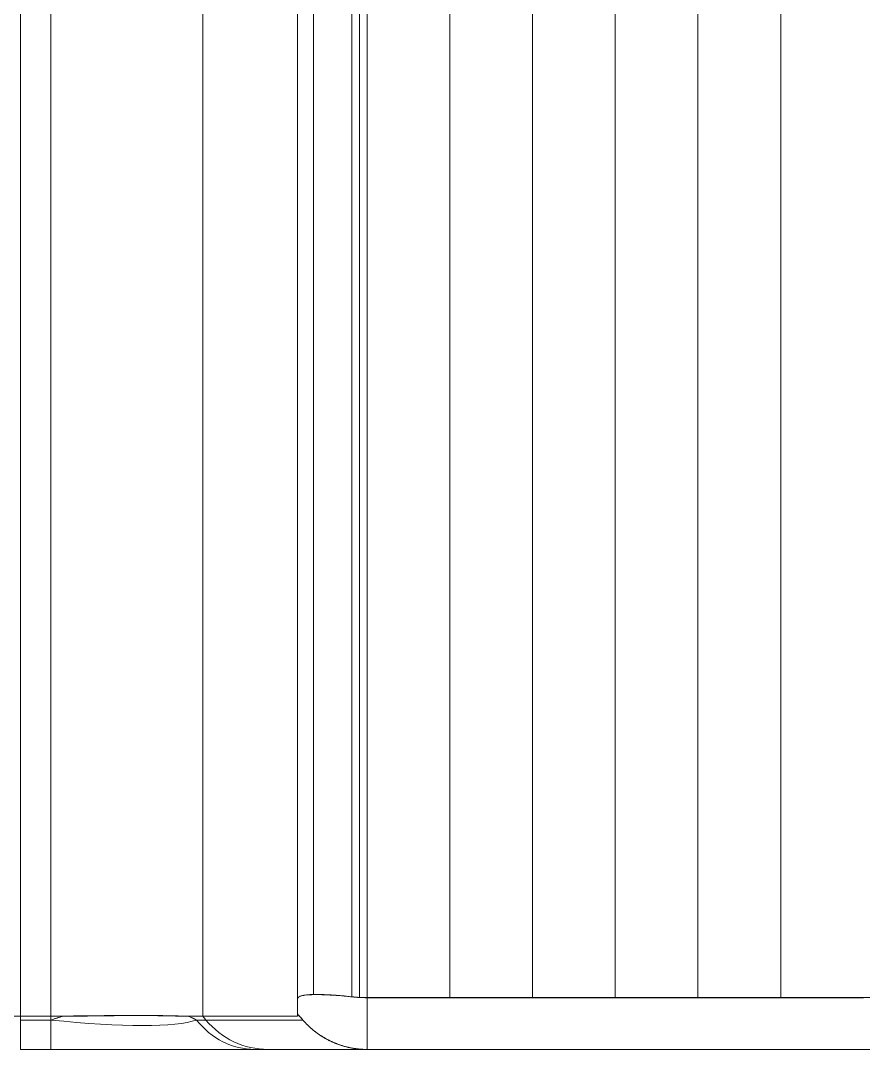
# Model space of a CAD drawing. Header units: millimetres. Extents: x 107797 to 108294, y 9317 to 9593.
# Drawn here: x 107974.49 to 107982.68, y 9347.22 to 9357.21 of the extents above; entities that cross this region are included whole.
import ezdxf

# ---------------------------------------------------------------- set-up
doc = ezdxf.new("R2010")
doc.units = ezdxf.units.MM
doc.linetypes.add('DASHED', pattern=[0])
doc.layers.add('PUNCH', color=2, linetype='Continuous')

msp = doc.modelspace()

# ---------------------------------------------------------------- linework, layer by layer
at = {"layer": 'PUNCH', "color": 155, "linetype": 'DASHED', "lineweight": 13}
for p, q in [((107974.4909, 9428.6151), (107974.4909, 9347.538)), ((107974.7845, 9428.6151), (107974.7845, 9347.538)), ((107976.2617, 9428.6151), (107976.2617, 9347.538)), ((107977.3389, 9428.6151), (107977.3389, 9347.7476)), ((107977.7114, 9428.6151), (107977.7114, 9347.7256)), ((107977.7855, 9428.6151), (107977.7855, 9347.7195)), ((107977.8597, 9428.6151), (107977.8597, 9347.7176)), ((107974.4908, 9347.5008), (107974.7846, 9347.5008)), ((107974.4909, 9347.538), (107974.4909, 9347.5008)), ((107974.4909, 9347.5008), (107974.4909, 9347.2151)), ((107974.7845, 9347.538), (107974.7845, 9347.5008)), ((107974.7845, 9347.5008), (107974.7845, 9347.2151)), ((107976.202, 9347.5008), (107976.2932, 9347.5008)), ((107976.2932, 9347.5008), (107977.2352, 9347.5008))]:
    msp.add_line(p, q, dxfattribs=at)
at = {"layer": 'PUNCH', "color": 155, "linetype": 'Continuous', "lineweight": 13}
for p, q in [((107974.4909, 9428.6151), (107974.4909, 9347.5396)), ((107974.7845, 9428.6151), (107974.7845, 9347.5396)), ((107976.2617, 9428.6151), (107976.2617, 9347.5383)), ((107977.7115, 9428.6151), (107977.7115, 9347.7267)), ((107977.7855, 9428.6151), (107977.7855, 9347.7204)), ((107974.4909, 9347.5008), (107974.4909, 9347.5396)), ((107974.4909, 9347.5008), (107974.4909, 9347.2151)), ((107974.7845, 9347.5008), (107974.7845, 9347.5396)), ((107974.7845, 9347.5008), (107974.7845, 9347.2151)), ((107976.2932, 9347.5008), (107976.202, 9347.5008)), ((107977.2352, 9347.5008), (107976.2932, 9347.5008))]:
    msp.add_line(p, q, dxfattribs=at)
at = {"layer": 'PUNCH', "color": 11, "linetype": 'Continuous', "lineweight": 13}
for p, q in [((107977.1818, 9428.6151), (107977.1818, 9347.6994)), ((107978.6637, 9428.6151), (107978.6637, 9347.7183)), ((107979.4678, 9428.6151), (107979.4678, 9347.7183)), ((107980.2719, 9428.6151), (107980.2719, 9347.7183)), ((107981.076, 9428.6151), (107981.076, 9347.7183)), ((107981.8801, 9428.6151), (107981.8801, 9347.7183)), ((107977.1818, 9347.5383), (107976.2617, 9347.5383)), ((107977.1818, 9347.5593), (107977.1818, 9347.5383)), ((107974.4905, 9347.2151), (107974.4909, 9347.2151)), ((107974.4909, 9347.2151), (107974.4909, 9347.2151)), ((107974.7845, 9347.2151), (107974.7851, 9347.2151)), ((107974.7851, 9347.2151), (107976.769, 9347.2151)), ((107976.769, 9347.2151), (107976.8967, 9347.2151)), ((107976.8967, 9347.2151), (107977.8597, 9347.2151)), ((107977.8597, 9347.2151), (107985.9005, 9347.2151))]:
    msp.add_line(p, q, dxfattribs=at)
at = {"layer": 'PUNCH', "color": 11, "linetype": 'DASHED', "lineweight": 13}
for p, q in [((107974.4909, 9347.538), (107974.7845, 9347.538)), ((107976.2617, 9347.538), (107977.1818, 9347.538))]:
    msp.add_line(p, q, dxfattribs=at)
at = {"layer": 'PUNCH', "color": 155, "linetype": 'DASHED', "lineweight": 13}
for centre, major_axis, ratio, start_param, end_param in [((107973.771, 9348.0151), (-2.5261, 0.4377), 0.143677, 2.00846, 2.890107), ((107974.7845, 9346.2151), (1.7427, 0.9813), 0.590225, 1.183818, 1.249818), ((107974.7851, 9348.0151), (0, -0.8), 0.000275, 5.410611, 6.283185), ((107974.7845, 9346.2151), (1.7427, 0.9813), 0.590225, 0.368187, 0.434094), ((107976.769, 9348.0151), (0, -0.8), 0.92527, 5.410611, 6.283185), ((107974.7845, 9346.2151), (0, 2), 0.984808, 5.410611, 5.435119), ((107976.8966, 9348.0151), (0, -0.8), 0.984808, 5.410611, 6.283185)]:
    msp.add_ellipse(centre, major_axis=major_axis, ratio=ratio, start_param=start_param, end_param=end_param, dxfattribs=at)
at = {"layer": 'PUNCH', "color": 155, "linetype": 'Continuous', "lineweight": 13}
for centre, major_axis, ratio, start_param, end_param in [((107973.771, 9348.0151), (-2.5261, 0.4377), 0.143677, 2.00846, 2.890107), ((107974.7845, 9346.2151), (1.7427, 0.9813), 0.590225, 1.180718, 1.249818), ((107974.7851, 9348.0151), (0, 0.8), 0.000275, 2.269019, 3.141593), ((107974.7845, 9346.2151), (1.7427, 0.9813), 0.590225, 0.368189, 0.435522), ((107976.769, 9348.0151), (0, 0.8), 0.92527, 2.269019, 3.141593), ((107974.7845, 9346.2151), (0, 2), 0.984808, 5.410611, 5.435312), ((107976.8967, 9348.0151), (0, 0.8), 0.984808, 2.269019, 3.141593)]:
    msp.add_ellipse(centre, major_axis=major_axis, ratio=ratio, start_param=start_param, end_param=end_param, dxfattribs=at)
msp.add_open_spline([(107977.8596, 9347.7184), (107977.8596, 9428.6151)], degree=1, dxfattribs=at)
at = {"layer": 'PUNCH', "color": 11, "linetype": 'Continuous', "lineweight": 13}
for points, knots in [([(107977.7115, 9347.7267), (107977.6773, 9347.7307), (107977.6434, 9347.734), (107977.5931, 9347.7385), (107977.5764, 9347.7399), (107977.5515, 9347.7418), (107977.5432, 9347.7424), (107977.5268, 9347.7435), (107977.5187, 9347.744), (107977.4787, 9347.7464), (107977.4481, 9347.7478), (107977.4045, 9347.7489), (107977.3903, 9347.7491), (107977.3631, 9347.7492), (107977.3373, 9347.749), (107977.3138, 9347.7481), (107977.2971, 9347.7471), (107977.2917, 9347.7468), (107977.2812, 9347.7459), (107977.2761, 9347.7455), (107977.2517, 9347.7429), (107977.2353, 9347.74), (107977.2154, 9347.7342), (107977.2095, 9347.7321), (107977.1994, 9347.7271), (107977.1952, 9347.7244), (107977.1852, 9347.7153), (107977.1818, 9347.7081), (107977.1818, 9347.6994)], [0, 0, 0, 0, 0.125, 0.125, 0.1875, 0.1875, 0.21875, 0.21875, 0.25, 0.25, 0.375, 0.375, 0.4375, 0.4375, 0.5, 0.5625, 0.5625, 0.59375, 0.59375, 0.625, 0.625, 0.75, 0.75, 0.8125, 0.8125, 0.875, 0.875, 1, 1, 1, 1]), ([(107977.1818, 9347.6994), (107977.1818, 9347.6775), (107977.1818, 9347.6587), (107977.1818, 9347.6281), (107977.1818, 9347.6164), (107977.1818, 9347.603), (107977.1818, 9347.5992), (107977.1818, 9347.5924), (107977.1818, 9347.5895), (107977.1818, 9347.5835), (107977.1818, 9347.5805), (107977.1818, 9347.5748), (107977.1818, 9347.5727), (107977.1818, 9347.5677), (107977.1818, 9347.5646), (107977.1818, 9347.5605)], [0, 0, 0, 0, 0.25, 0.25, 0.5, 0.5, 0.625, 0.625, 0.75, 0.75, 0.875, 0.875, 0.9375, 0.9375, 1, 1, 1, 1]), ([(107976.1202, 9347.5387), (107976.0911, 9347.5388), (107976.0587, 9347.5394), (107975.9875, 9347.5409), (107975.9487, 9347.5418), (107975.8857, 9347.543), (107975.8639, 9347.5434), (107975.8299, 9347.544), (107975.8184, 9347.5441), (107975.795, 9347.5445), (107975.7359, 9347.5452), (107975.6232, 9347.5459), (107975.514, 9347.5454), (107975.4287, 9347.5447), (107975.3996, 9347.5444), (107975.341, 9347.5438), (107975.3114, 9347.5434), (107975.2219, 9347.5423), (107975.1612, 9347.5414), (107975.0379, 9347.5401), (107974.9752, 9347.5396), (107974.9115, 9347.5396)], [0, 0, 0, 0, 0.125, 0.125, 0.25, 0.25, 0.3125, 0.3125, 0.34375, 0.34375, 0.375, 0.5, 0.625, 0.625, 0.6875, 0.6875, 0.75, 0.75, 0.875, 0.875, 1, 1, 1, 1]), ([(107976.2614, 9347.5383), (107976.2484, 9347.5383), (107976.2299, 9347.5384), (107976.1828, 9347.5386), (107976.1541, 9347.5386), (107976.1202, 9347.5387)], [0, 0, 0, 0, 0.5, 0.5, 1, 1, 1, 1]), ([(107974.4909, 9347.2151), (107974.5398, 9347.2151), (107974.5888, 9347.2151), (107974.6866, 9347.2151), (107974.7356, 9347.2151), (107974.7845, 9347.2151)], [0, 0, 0, 0, 0.5, 0.5, 1, 1, 1, 1])]:
    msp.add_open_spline(points, degree=3, knots=knots, dxfattribs=at)
at = {"layer": 'PUNCH', "color": 11, "linetype": 'DASHED', "lineweight": 13}
for points, knots in [([(107977.1818, 9347.7001), (107977.1818, 9347.7086), (107977.1852, 9347.7157), (107977.1952, 9347.7245), (107977.1994, 9347.7271), (107977.207, 9347.7307), (107977.2098, 9347.7318), (107977.2157, 9347.7339), (107977.2188, 9347.7349), (107977.2355, 9347.7395), (107977.252, 9347.7422), (107977.2814, 9347.7451), (107977.292, 9347.7459), (107977.3145, 9347.747), (107977.3264, 9347.7474), (107977.3389, 9347.7476)], [0, 0, 0, 0, 0.25, 0.25, 0.375, 0.375, 0.4375, 0.4375, 0.5, 0.5, 0.75, 0.75, 0.875, 0.875, 1, 1, 1, 1]), ([(107977.3389, 9347.7476), (107977.3639, 9347.748), (107977.3908, 9347.7478), (107977.434, 9347.7466), (107977.4489, 9347.746), (107977.4719, 9347.745), (107977.4798, 9347.7446), (107977.4955, 9347.7438), (107977.5034, 9347.7434), (107977.5433, 9347.741), (107977.576, 9347.7386), (107977.6263, 9347.7343), (107977.6434, 9347.7328), (107977.6774, 9347.7294), (107977.6944, 9347.7276), (107977.7114, 9347.7256)], [0, 0, 0, 0, 0.25, 0.25, 0.375, 0.375, 0.4375, 0.4375, 0.5, 0.5, 0.75, 0.75, 0.875, 0.875, 1, 1, 1, 1]), ([(107974.9058, 9347.538), (107974.97, 9347.538), (107975.0331, 9347.5385), (107975.1574, 9347.5399), (107975.2185, 9347.5408), (107975.3088, 9347.542), (107975.3386, 9347.5424), (107975.383, 9347.5429), (107975.3977, 9347.5431), (107975.4269, 9347.5434), (107975.4991, 9347.5441), (107975.6226, 9347.5447), (107975.7236, 9347.5442), (107975.796, 9347.5434), (107975.8196, 9347.5431), (107975.865, 9347.5424), (107975.8869, 9347.542), (107975.9501, 9347.5408), (107975.989, 9347.5399), (107976.0604, 9347.5385), (107976.0929, 9347.538), (107976.122, 9347.538)], [0, 0, 0, 0, 0.125, 0.125, 0.25, 0.25, 0.3125, 0.3125, 0.34375, 0.34375, 0.375, 0.5, 0.625, 0.625, 0.6875, 0.6875, 0.75, 0.75, 0.875, 0.875, 1, 1, 1, 1]), ([(107976.122, 9347.538), (107976.1553, 9347.538), (107976.1837, 9347.538), (107976.2187, 9347.538), (107976.2291, 9347.538), (107976.2474, 9347.538), (107976.2552, 9347.538), (107976.2617, 9347.538)], [0, 0, 0, 0, 0.5, 0.5, 0.75, 0.75, 1, 1, 1, 1])]:
    msp.add_open_spline(points, degree=3, knots=knots, dxfattribs=at)
for points in [[(107977.7114, 9347.7256), (107977.736, 9347.7228), (107977.7607, 9347.7208), (107977.7855, 9347.7195)], [(107977.7855, 9347.7195), (107977.8102, 9347.7182), (107977.8349, 9347.7176), (107977.8597, 9347.7176)], [(107982.6842, 9347.7176), (107981.076, 9347.7176), (107979.4678, 9347.7176), (107977.8597, 9347.7176)], [(107974.4123, 9347.538), (107974.4384, 9347.538), (107974.4646, 9347.538), (107974.4909, 9347.538)], [(107974.7845, 9347.538), (107974.8252, 9347.538), (107974.8657, 9347.538), (107974.9058, 9347.538)]]:
    msp.add_open_spline(points, degree=3, dxfattribs=at)
at = {"layer": 'PUNCH', "color": 11, "linetype": 'Continuous', "lineweight": 13}
for points in [[(107977.7855, 9347.7204), (107977.7607, 9347.7217), (107977.736, 9347.7238), (107977.7115, 9347.7267)], [(107977.8596, 9347.7184), (107977.8349, 9347.7184), (107977.8102, 9347.719), (107977.7855, 9347.7204)], [(107977.8596, 9347.7184), (107978.1277, 9347.7184), (107978.3957, 9347.7184), (107978.6637, 9347.7183)], [(107978.6637, 9347.7183), (107978.9318, 9347.7183), (107979.1998, 9347.7183), (107979.4678, 9347.7183)], [(107979.4678, 9347.7183), (107979.7359, 9347.7183), (107980.0039, 9347.7183), (107980.2719, 9347.7183)], [(107980.2719, 9347.7183), (107980.54, 9347.7183), (107980.808, 9347.7183), (107981.076, 9347.7183)], [(107981.076, 9347.7183), (107981.344, 9347.7183), (107981.6121, 9347.7183), (107981.8801, 9347.7183)], [(107981.8801, 9347.7183), (107983.2202, 9347.7183), (107984.5604, 9347.7184), (107985.9005, 9347.7184)], [(107974.4909, 9347.5396), (107974.4634, 9347.5396), (107974.436, 9347.5396), (107974.4088, 9347.5396)], [(107974.7845, 9347.5396), (107974.6866, 9347.5396), (107974.5888, 9347.5396), (107974.4909, 9347.5396)], [(107974.9115, 9347.5396), (107974.8695, 9347.5396), (107974.8269, 9347.5396), (107974.7845, 9347.5396)], [(107976.2617, 9347.5383), (107976.2616, 9347.5383), (107976.2615, 9347.5383), (107976.2614, 9347.5383)]]:
    msp.add_open_spline(points, degree=3, dxfattribs=at)
at = {"layer": 'PUNCH', "color": 155, "linetype": 'DASHED', "lineweight": 13}
for points, knots in [([(107977.8597, 9347.7176), (107977.8597, 9347.7168), (107977.8597, 9347.6952), (107977.8595, 9347.6528), (107977.8593, 9347.5912), (107977.8596, 9347.5414), (107977.86, 9347.503), (107977.8601, 9347.4752), (107977.86, 9347.4479), (107977.8599, 9347.4214), (107977.8597, 9347.3957), (107977.8597, 9347.3738), (107977.8597, 9347.3553), (107977.8596, 9347.34), (107977.8595, 9347.3255), (107977.8594, 9347.3118), (107977.8593, 9347.299), (107977.8593, 9347.2869), (107977.8593, 9347.2757), (107977.8593, 9347.2654), (107977.8594, 9347.256), (107977.8595, 9347.2475), (107977.8595, 9347.2399), (107977.8596, 9347.2334), (107977.8596, 9347.2278), (107977.8596, 9347.2232), (107977.8596, 9347.2196), (107977.8596, 9347.217), (107977.8596, 9347.2154), (107977.8597, 9347.2152), (107977.8597, 9347.2151)], [0, 0, 0, 0, 0.003488, 0.088494, 0.173587, 0.258678, 0.299978, 0.341517, 0.383295, 0.425303, 0.467518, 0.509914, 0.538674, 0.567228, 0.595576, 0.623722, 0.65167, 0.679428, 0.707006, 0.734409, 0.761638, 0.788696, 0.815588, 0.842322, 0.868906, 0.895352, 0.921671, 0.947877, 0.973982, 1, 1, 1, 1]), ([(107977.2352, 9347.5008), (107977.2319, 9347.5047), (107977.2252, 9347.5125), (107977.2148, 9347.5242), (107977.2041, 9347.5362), (107977.1931, 9347.5484), (107977.1856, 9347.5565), (107977.1818, 9347.5606)], [0, 0, 0, 0, 0.190273, 0.385577, 0.585758, 0.790594, 1, 1, 1, 1]), ([(107977.8597, 9347.2151), (107977.8546, 9347.2151), (107977.8445, 9347.2152), (107977.8293, 9347.2156), (107977.814, 9347.2163), (107977.7986, 9347.2173), (107977.783, 9347.2186), (107977.7674, 9347.2202), (107977.7517, 9347.2221), (107977.736, 9347.2244), (107977.7202, 9347.2269), (107977.7043, 9347.2298), (107977.6883, 9347.233), (107977.6723, 9347.2366), (107977.6563, 9347.2405), (107977.6402, 9347.2448), (107977.6241, 9347.2494), (107977.608, 9347.2543), (107977.5919, 9347.2597), (107977.5759, 9347.2654), (107977.5598, 9347.2715), (107977.5437, 9347.2779), (107977.5277, 9347.2847), (107977.5118, 9347.292), (107977.4959, 9347.2996), (107977.48, 9347.3076), (107977.4641, 9347.316), (107977.4483, 9347.3249), (107977.4326, 9347.3342), (107977.4169, 9347.344), (107977.4012, 9347.3542), (107977.3856, 9347.3649), (107977.37, 9347.376), (107977.3546, 9347.3877), (107977.3392, 9347.3999), (107977.3239, 9347.4127), (107977.3087, 9347.4259), (107977.2937, 9347.4397), (107977.2788, 9347.4541), (107977.264, 9347.4691), (107977.2494, 9347.4846), (107977.24, 9347.4954), (107977.2352, 9347.5008)], [0, 0, 0, 0, 0.021325, 0.042817, 0.064474, 0.086294, 0.108276, 0.130419, 0.152725, 0.175194, 0.197827, 0.220626, 0.243592, 0.266724, 0.290021, 0.313481, 0.337102, 0.360881, 0.384817, 0.408909, 0.433154, 0.457551, 0.482106, 0.50683, 0.53174, 0.55685, 0.582179, 0.607745, 0.633569, 0.65967, 0.686069, 0.712779, 0.739813, 0.767181, 0.794899, 0.822979, 0.851436, 0.880286, 0.909546, 0.93924, 0.969389, 1, 1, 1, 1])]:
    msp.add_open_spline(points, degree=3, knots=knots, dxfattribs=at)
at = {"layer": 'PUNCH', "color": 155, "linetype": 'Continuous', "lineweight": 13}
for points, knots in [([(107977.8597, 9347.2151), (107977.8597, 9347.2151), (107977.8597, 9347.2152), (107977.8597, 9347.2156), (107977.8596, 9347.2162), (107977.8596, 9347.2172), (107977.8596, 9347.2184), (107977.8597, 9347.2198), (107977.8597, 9347.2215), (107977.8597, 9347.2235), (107977.8597, 9347.2257), (107977.8597, 9347.2282), (107977.8597, 9347.231), (107977.8597, 9347.234), (107977.8597, 9347.2373), (107977.8597, 9347.2409), (107977.8596, 9347.2447), (107977.8596, 9347.2487), (107977.8596, 9347.253), (107977.8596, 9347.2576), (107977.8595, 9347.2624), (107977.8595, 9347.2674), (107977.8595, 9347.2727), (107977.8594, 9347.2783), (107977.8594, 9347.2841), (107977.8594, 9347.2901), (107977.8594, 9347.2964), (107977.8595, 9347.3029), (107977.8595, 9347.3096), (107977.8595, 9347.3165), (107977.8596, 9347.3237), (107977.8596, 9347.3311), (107977.8596, 9347.3387), (107977.8596, 9347.3466), (107977.8597, 9347.3546), (107977.8597, 9347.3629), (107977.8597, 9347.3791), (107977.8597, 9347.4051), (107977.8597, 9347.4429), (107977.8597, 9347.4853), (107977.8597, 9347.535), (107977.8598, 9347.5912), (107977.8602, 9347.6528), (107977.86, 9347.6954), (107977.8597, 9347.7173), (107977.8596, 9347.7184)], [0, 0, 0, 0, 0.0131, 0.026234, 0.039405, 0.052614, 0.065863, 0.079156, 0.092494, 0.105878, 0.119311, 0.132794, 0.14633, 0.15992, 0.173565, 0.187268, 0.201029, 0.214849, 0.228731, 0.242674, 0.256679, 0.270747, 0.284877, 0.29907, 0.313325, 0.327643, 0.342025, 0.356473, 0.370988, 0.385571, 0.400222, 0.414943, 0.429733, 0.444594, 0.459526, 0.474529, 0.489603, 0.546443, 0.607251, 0.671979, 0.740585, 0.825615, 0.910612, 0.995521, 1, 1, 1, 1]), ([(107974.7846, 9347.5008), (107974.7357, 9347.5008), (107974.6867, 9347.5008), (107974.5888, 9347.5008), (107974.5398, 9347.5008), (107974.4909, 9347.5008)], [0, 0, 0, 0, 0.5, 0.5, 1, 1, 1, 1]), ([(107977.1818, 9347.5605), (107977.1868, 9347.5551), (107977.1965, 9347.5446), (107977.2104, 9347.5292), (107977.2232, 9347.5148), (107977.2313, 9347.5053), (107977.2352, 9347.5008)], [0, 0, 0, 0, 0.275467, 0.534094, 0.775679, 1, 1, 1, 1]), ([(107977.2352, 9347.5008), (107977.2378, 9347.4978), (107977.2431, 9347.4918), (107977.2511, 9347.483), (107977.2591, 9347.4743), (107977.2673, 9347.4658), (107977.2755, 9347.4575), (107977.2838, 9347.4493), (107977.2921, 9347.4413), (107977.3006, 9347.4334), (107977.309, 9347.4257), (107977.3176, 9347.4182), (107977.3262, 9347.4108), (107977.3348, 9347.4036), (107977.3435, 9347.3965), (107977.3523, 9347.3896), (107977.3611, 9347.3828), (107977.3699, 9347.3762), (107977.3788, 9347.3697), (107977.3878, 9347.3634), (107977.3968, 9347.3572), (107977.4058, 9347.3512), (107977.4149, 9347.3453), (107977.424, 9347.3395), (107977.4331, 9347.3339), (107977.4423, 9347.3285), (107977.4515, 9347.3231), (107977.4608, 9347.3179), (107977.4701, 9347.3129), (107977.4794, 9347.308), (107977.4888, 9347.3032), (107977.4982, 9347.2985), (107977.5077, 9347.294), (107977.5172, 9347.2896), (107977.5267, 9347.2853), (107977.5363, 9347.2811), (107977.5459, 9347.2771), (107977.5556, 9347.2732), (107977.5653, 9347.2694), (107977.575, 9347.2658), (107977.5848, 9347.2622), (107977.5946, 9347.2588), (107977.6045, 9347.2555), (107977.6144, 9347.2524), (107977.6243, 9347.2494), (107977.6343, 9347.2465), (107977.6443, 9347.2437), (107977.6543, 9347.2411), (107977.6644, 9347.2385), (107977.6745, 9347.2361), (107977.6846, 9347.2339), (107977.6947, 9347.2317), (107977.7049, 9347.2297), (107977.7151, 9347.2279), (107977.7253, 9347.2261), (107977.7355, 9347.2245), (107977.7457, 9347.223), (107977.756, 9347.2216), (107977.7663, 9347.2204), (107977.7766, 9347.2193), (107977.787, 9347.2183), (107977.7973, 9347.2174), (107977.8077, 9347.2167), (107977.818, 9347.2161), (107977.8284, 9347.2157), (107977.8388, 9347.2153), (107977.8493, 9347.2151), (107977.8562, 9347.2151), (107977.8597, 9347.2151)], [0, 0, 0, 0, 0.016948, 0.03379, 0.050529, 0.067167, 0.083706, 0.100147, 0.116495, 0.132753, 0.148925, 0.165012, 0.181017, 0.196941, 0.212786, 0.228554, 0.244245, 0.259861, 0.275405, 0.290877, 0.306279, 0.321614, 0.336882, 0.352086, 0.367229, 0.382315, 0.397348, 0.412332, 0.427272, 0.442171, 0.457033, 0.471863, 0.486664, 0.501439, 0.516193, 0.530929, 0.54565, 0.56036, 0.575059, 0.58975, 0.604433, 0.619108, 0.633776, 0.648438, 0.663093, 0.677743, 0.692388, 0.707028, 0.721664, 0.736295, 0.750924, 0.765549, 0.780171, 0.794792, 0.809413, 0.824035, 0.838659, 0.853287, 0.86792, 0.882559, 0.897206, 0.911861, 0.926525, 0.941199, 0.955883, 0.970578, 0.985284, 1, 1, 1, 1])]:
    msp.add_open_spline(points, degree=3, knots=knots, dxfattribs=at)

doc.saveas('drawing.dxf')
